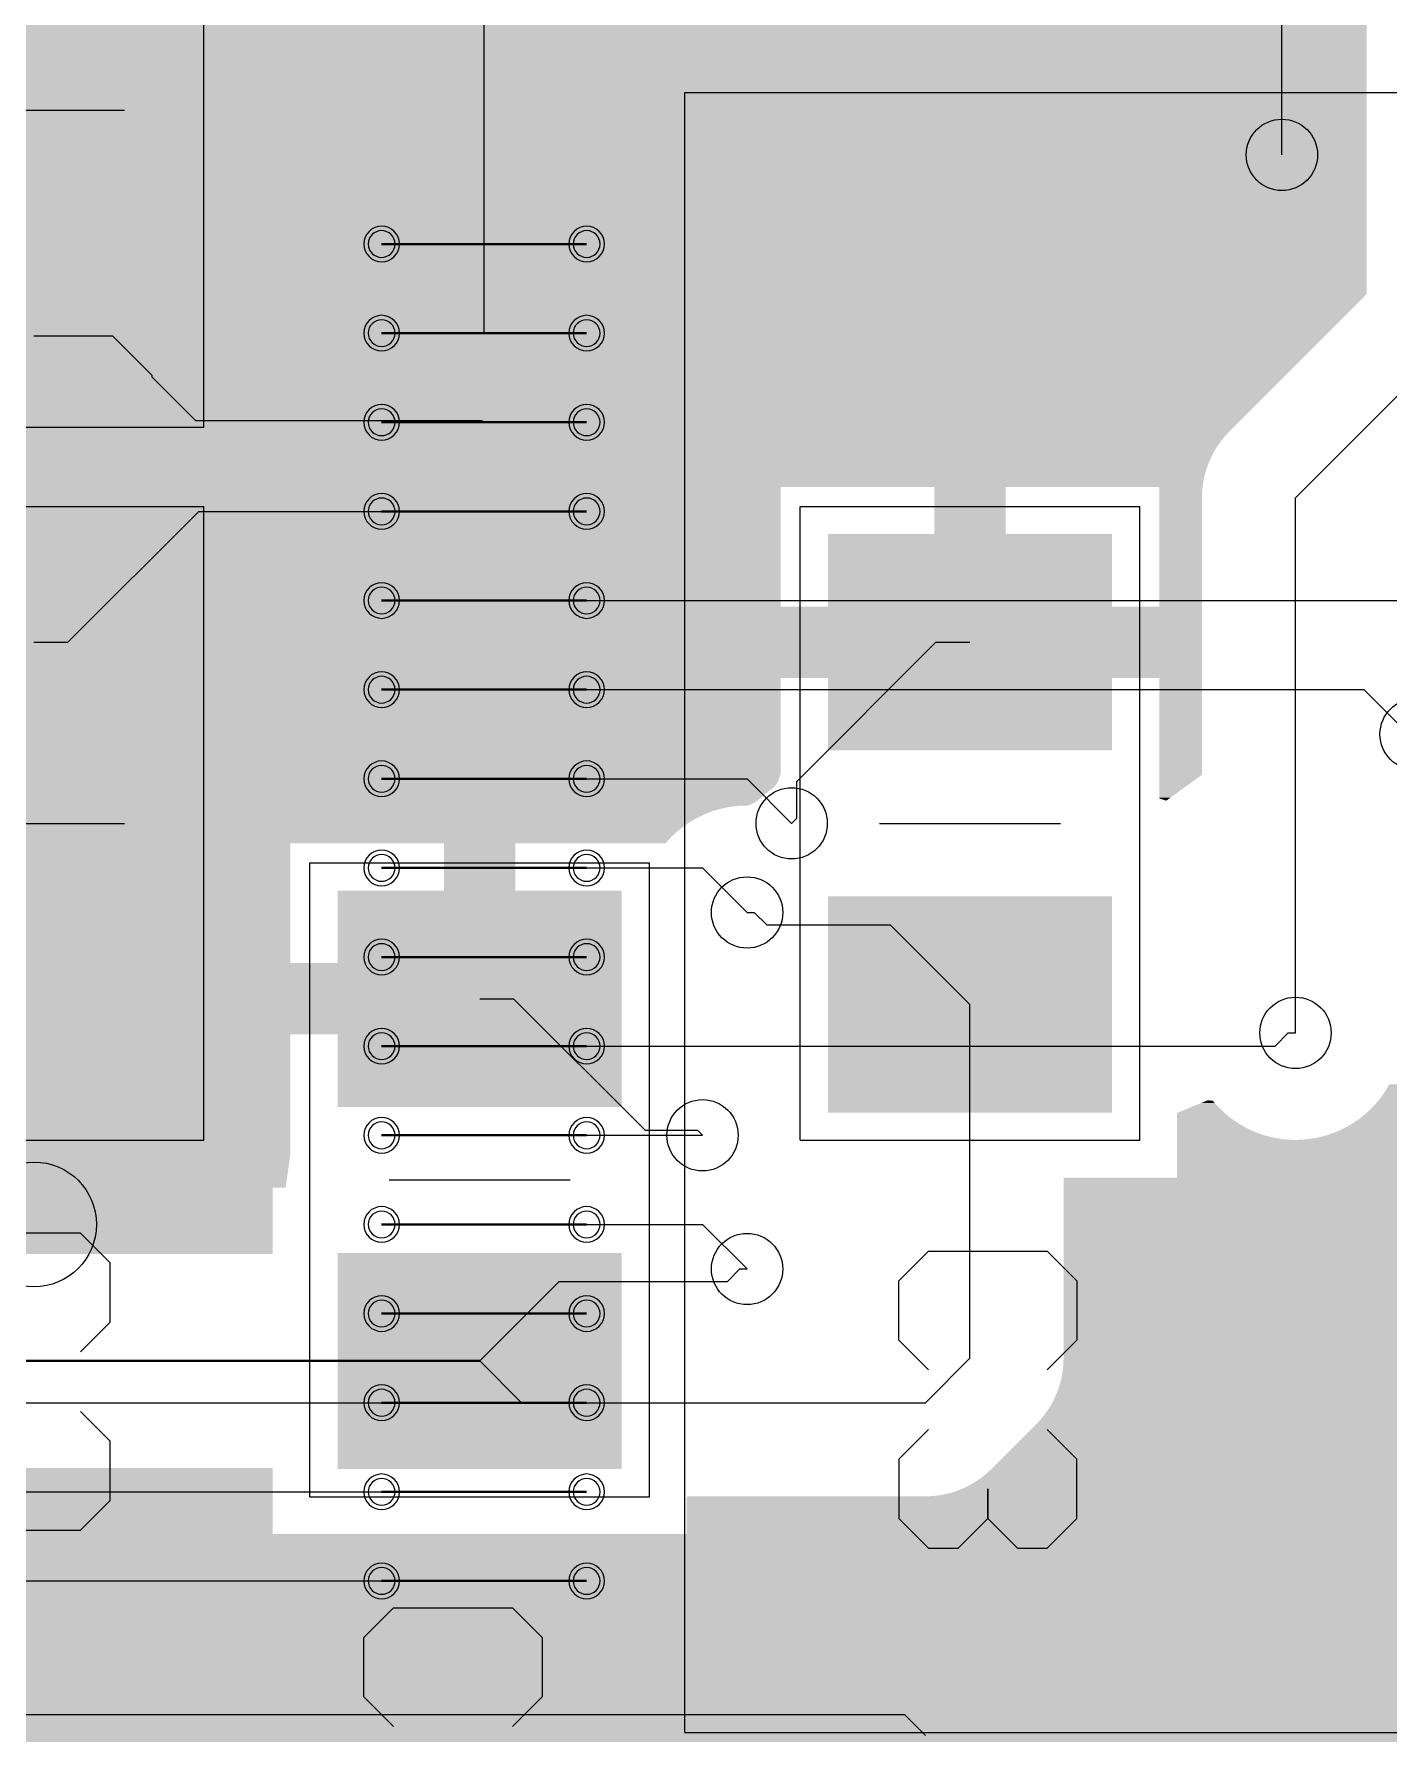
# Model space of a CAD drawing. Header units: millimetres. Extents: x 0 to 594, y 0 to 420.
# Drawn here: x 125.36 to 132.96, y 255.66 to 265.19 of the extents above; entities that cross this region are included whole.
import ezdxf

# ---------------------------------------------------------------- set-up
doc = ezdxf.new("R2010")
doc.units = ezdxf.units.MM
for name, pattern in [('K5LT32768', [0]), ('K5LT32770', [0]), ('K5LT32773', [0]), ('K5LT32774', [0]), ('K5LT32775', [0]), ('K5LT32776', [0]), ('K5LT32777', [0]), ('K5LT32783', [0]), ('K5LT32784', [0]), ('K5LT32785', [0]), ('K5LT32797', [0]), ('K5LT32799', [0]), ('K5LT32800', [0])]:
    doc.linetypes.add(name, pattern=pattern)

# ---------------------------------------------------------------- blocks, each defined once
blk = doc.blocks.new('U27')
at = {"color": 7, "linetype": 'K5LT32768', "lineweight": 18}
blk.add_circle((132.4379, 259.5893), 0.2, dxfattribs=at)
blk = doc.blocks.new('U50')
at = {"color": 7, "linetype": 'K5LT32768', "lineweight": 18}
blk.add_circle((132.3616, 264.5149), 0.2, dxfattribs=at)
blk = doc.blocks.new('U51')
at = {"color": 7, "linetype": 'K5LT32768', "lineweight": 18}
blk.add_circle((129.1116, 259.0149), 0.2, dxfattribs=at)
blk = doc.blocks.new('U52')
at = {"color": 7, "linetype": 'K5LT32768', "lineweight": 18}
blk.add_circle((129.3616, 258.2649), 0.2, dxfattribs=at)
blk = doc.blocks.new('U53')
at = {"color": 7, "linetype": 'K5LT32768', "lineweight": 18}
blk.add_circle((129.6116, 260.7649), 0.2, dxfattribs=at)
blk = doc.blocks.new('U54')
at = {"color": 7, "linetype": 'K5LT32768', "lineweight": 18}
blk.add_circle((129.3616, 260.2649), 0.2, dxfattribs=at)
blk = doc.blocks.new('U56')
at = {"color": 7, "linetype": 'K5LT32768', "lineweight": 18}
blk.add_circle((133.1116, 261.2649), 0.2, dxfattribs=at)
blk = doc.blocks.new('U65')
blk.add_hatch(color=7).paths.add_polyline_path([(128.6236, 260.3524), (128.6236, 259.2094), (127.0996, 259.2094), (127.0996, 260.3524)])
blk = doc.blocks.new('U66')
blk.add_hatch(color=7).paths.add_polyline_path([(128.6236, 258.3204), (128.6236, 257.1774), (127.0996, 257.1774), (127.0996, 258.3204)])
blk = doc.blocks.new('U67')
blk.add_hatch(color=7).paths.add_polyline_path([(131.3736, 262.3524), (131.3736, 261.2094), (129.8496, 261.2094), (129.8496, 262.3524)])
blk = doc.blocks.new('U68')
blk.add_hatch(color=7).paths.add_polyline_path([(131.3736, 260.3204), (131.3736, 259.1774), (129.8496, 259.1774), (129.8496, 260.3204)])
blk = doc.blocks.new('U177')
at = {"color": 7, "linetype": 'K5LT32768', "lineweight": 18}
blk.add_circle((125.3616, 258.5149), 0.35, dxfattribs=at)
blk = doc.blocks.new('U317')
at = {"true_color": 0xff0000}
blk.add_hatch(color=1, dxfattribs=at).paths.add_polyline_path([(128.6586, 260.3874), (128.6586, 259.1744), (127.0646, 259.1744), (127.0646, 260.3874)])
blk = doc.blocks.new('U318')
at = {"true_color": 0xff0000}
blk.add_hatch(color=1, dxfattribs=at).paths.add_polyline_path([(128.6586, 258.3554), (128.6586, 257.1424), (127.0646, 257.1424), (127.0646, 258.3554)])
blk = doc.blocks.new('U319')
at = {"true_color": 0xff0000}
blk.add_hatch(color=1, dxfattribs=at).paths.add_polyline_path([(131.4086, 262.3874), (131.4086, 261.1744), (129.8146, 261.1744), (129.8146, 262.3874)])
blk = doc.blocks.new('U320')
at = {"true_color": 0xff0000}
blk.add_hatch(color=1, dxfattribs=at).paths.add_polyline_path([(131.4086, 260.3554), (131.4086, 259.1424), (129.8146, 259.1424), (129.8146, 260.3554)])
blk = doc.blocks.new('U467')
at = {"color": 3, "linetype": 'K5LT32773', "lineweight": 18, "true_color": 0x00ff00}
blk.add_circle((132.4379, 259.5893), 0.2, dxfattribs=at)
blk = doc.blocks.new('U490')
at = {"color": 3, "linetype": 'K5LT32773', "lineweight": 18, "true_color": 0x00ff00}
blk.add_circle((132.3616, 264.5149), 0.2, dxfattribs=at)
blk = doc.blocks.new('U491')
at = {"color": 3, "linetype": 'K5LT32773', "lineweight": 18, "true_color": 0x00ff00}
blk.add_circle((129.1116, 259.0149), 0.2, dxfattribs=at)
blk = doc.blocks.new('U492')
at = {"color": 3, "linetype": 'K5LT32773', "lineweight": 18, "true_color": 0x00ff00}
blk.add_circle((129.3616, 258.2649), 0.2, dxfattribs=at)
blk = doc.blocks.new('U493')
at = {"color": 3, "linetype": 'K5LT32773', "lineweight": 18, "true_color": 0x00ff00}
blk.add_circle((129.6116, 260.7649), 0.2, dxfattribs=at)
blk = doc.blocks.new('U494')
at = {"color": 3, "linetype": 'K5LT32773', "lineweight": 18, "true_color": 0x00ff00}
blk.add_circle((129.3616, 260.2649), 0.2, dxfattribs=at)
blk = doc.blocks.new('U496')
at = {"color": 3, "linetype": 'K5LT32773', "lineweight": 18, "true_color": 0x00ff00}
blk.add_circle((133.1116, 261.2649), 0.2, dxfattribs=at)
blk = doc.blocks.new('U593')
at = {"true_color": 0x00ff00}
blk.add_hatch(color=3, dxfattribs=at).paths.add_polyline_path([(126.1236, 262.3524), (126.1236, 261.2094), (124.5996, 261.2094), (124.5996, 262.3524)])
blk = doc.blocks.new('U594')
at = {"true_color": 0x00ff00}
blk.add_hatch(color=3, dxfattribs=at).paths.add_polyline_path([(126.1236, 260.3204), (126.1236, 259.1774), (124.5996, 259.1774), (124.5996, 260.3204)])
blk = doc.blocks.new('U595')
at = {"true_color": 0x00ff00}
blk.add_hatch(color=3, dxfattribs=at).paths.add_polyline_path([(126.1236, 264.3204), (126.1236, 263.1774), (124.5996, 263.1774), (124.5996, 264.3204)])
blk = doc.blocks.new('U656')
at = {"color": 3, "linetype": 'K5LT32774', "lineweight": 18, "true_color": 0x00ff00}
for points in [[(127.2366, 264.0149, 1), (127.3866, 264.0149, 1)], [(128.3866, 264.0149, 1), (128.5366, 264.0149, 1)]]:
    blk.add_lwpolyline(points, format="xyb", close=True, dxfattribs=at)
at = {"color": 3, "linetype": 'K5LT32783', "lineweight": 30, "true_color": 0x00ff00}
blk.add_lwpolyline([(128.4616, 264.0149), (127.3116, 264.0149)], dxfattribs=at)
blk = doc.blocks.new('U657')
at = {"color": 3, "linetype": 'K5LT32774', "lineweight": 18, "true_color": 0x00ff00}
for points in [[(127.2366, 263.5149, 1), (127.3866, 263.5149, 1)], [(128.3866, 263.5149, 1), (128.5366, 263.5149, 1)]]:
    blk.add_lwpolyline(points, format="xyb", close=True, dxfattribs=at)
at = {"color": 3, "linetype": 'K5LT32783', "lineweight": 30, "true_color": 0x00ff00}
blk.add_lwpolyline([(128.4616, 263.5149), (127.3116, 263.5149)], dxfattribs=at)
blk = doc.blocks.new('U658')
at = {"color": 3, "linetype": 'K5LT32774', "lineweight": 18, "true_color": 0x00ff00}
for points in [[(127.2366, 263.0149, 1), (127.3866, 263.0149, 1)], [(128.3866, 263.0149, 1), (128.5366, 263.0149, 1)]]:
    blk.add_lwpolyline(points, format="xyb", close=True, dxfattribs=at)
at = {"color": 3, "linetype": 'K5LT32783', "lineweight": 30, "true_color": 0x00ff00}
blk.add_lwpolyline([(128.4616, 263.0149), (127.3116, 263.0149)], dxfattribs=at)
blk = doc.blocks.new('U659')
at = {"color": 3, "linetype": 'K5LT32774', "lineweight": 18, "true_color": 0x00ff00}
for points in [[(127.2366, 262.5149, 1), (127.3866, 262.5149, 1)], [(128.3866, 262.5149, 1), (128.5366, 262.5149, 1)]]:
    blk.add_lwpolyline(points, format="xyb", close=True, dxfattribs=at)
at = {"color": 3, "linetype": 'K5LT32783', "lineweight": 30, "true_color": 0x00ff00}
blk.add_lwpolyline([(128.4616, 262.5149), (127.3116, 262.5149)], dxfattribs=at)
blk = doc.blocks.new('U660')
at = {"color": 3, "linetype": 'K5LT32774', "lineweight": 18, "true_color": 0x00ff00}
for points in [[(127.2366, 262.0149, 1), (127.3866, 262.0149, 1)], [(128.3866, 262.0149, 1), (128.5366, 262.0149, 1)]]:
    blk.add_lwpolyline(points, format="xyb", close=True, dxfattribs=at)
at = {"color": 3, "linetype": 'K5LT32783', "lineweight": 30, "true_color": 0x00ff00}
blk.add_lwpolyline([(128.4616, 262.0149), (127.3116, 262.0149)], dxfattribs=at)
blk = doc.blocks.new('U661')
at = {"color": 3, "linetype": 'K5LT32774', "lineweight": 18, "true_color": 0x00ff00}
for points in [[(127.2366, 261.5149, 1), (127.3866, 261.5149, 1)], [(128.3866, 261.5149, 1), (128.5366, 261.5149, 1)]]:
    blk.add_lwpolyline(points, format="xyb", close=True, dxfattribs=at)
at = {"color": 3, "linetype": 'K5LT32783', "lineweight": 30, "true_color": 0x00ff00}
blk.add_lwpolyline([(128.4616, 261.5149), (127.3116, 261.5149)], dxfattribs=at)
blk = doc.blocks.new('U662')
at = {"color": 3, "linetype": 'K5LT32774', "lineweight": 18, "true_color": 0x00ff00}
for points in [[(127.2366, 261.0149, 1), (127.3866, 261.0149, 1)], [(128.3866, 261.0149, 1), (128.5366, 261.0149, 1)]]:
    blk.add_lwpolyline(points, format="xyb", close=True, dxfattribs=at)
at = {"color": 3, "linetype": 'K5LT32783', "lineweight": 30, "true_color": 0x00ff00}
blk.add_lwpolyline([(128.4616, 261.0149), (127.3116, 261.0149)], dxfattribs=at)
blk = doc.blocks.new('U663')
at = {"color": 3, "linetype": 'K5LT32774', "lineweight": 18, "true_color": 0x00ff00}
for points in [[(127.2366, 260.5149, 1), (127.3866, 260.5149, 1)], [(128.3866, 260.5149, 1), (128.5366, 260.5149, 1)]]:
    blk.add_lwpolyline(points, format="xyb", close=True, dxfattribs=at)
at = {"color": 3, "linetype": 'K5LT32783', "lineweight": 30, "true_color": 0x00ff00}
blk.add_lwpolyline([(128.4616, 260.5149), (127.3116, 260.5149)], dxfattribs=at)
blk = doc.blocks.new('U664')
at = {"color": 3, "linetype": 'K5LT32774', "lineweight": 18, "true_color": 0x00ff00}
for points in [[(127.2366, 260.0149, 1), (127.3866, 260.0149, 1)], [(128.3866, 260.0149, 1), (128.5366, 260.0149, 1)]]:
    blk.add_lwpolyline(points, format="xyb", close=True, dxfattribs=at)
at = {"color": 3, "linetype": 'K5LT32783', "lineweight": 30, "true_color": 0x00ff00}
blk.add_lwpolyline([(128.4616, 260.0149), (127.3116, 260.0149)], dxfattribs=at)
blk = doc.blocks.new('U665')
at = {"color": 3, "linetype": 'K5LT32774', "lineweight": 18, "true_color": 0x00ff00}
for points in [[(127.2366, 259.5149, 1), (127.3866, 259.5149, 1)], [(128.3866, 259.5149, 1), (128.5366, 259.5149, 1)]]:
    blk.add_lwpolyline(points, format="xyb", close=True, dxfattribs=at)
at = {"color": 3, "linetype": 'K5LT32783', "lineweight": 30, "true_color": 0x00ff00}
blk.add_lwpolyline([(128.4616, 259.5149), (127.3116, 259.5149)], dxfattribs=at)
blk = doc.blocks.new('U666')
at = {"color": 3, "linetype": 'K5LT32774', "lineweight": 18, "true_color": 0x00ff00}
for points in [[(127.2366, 259.0149, 1), (127.3866, 259.0149, 1)], [(128.3866, 259.0149, 1), (128.5366, 259.0149, 1)]]:
    blk.add_lwpolyline(points, format="xyb", close=True, dxfattribs=at)
at = {"color": 3, "linetype": 'K5LT32783', "lineweight": 30, "true_color": 0x00ff00}
blk.add_lwpolyline([(128.4616, 259.0149), (127.3116, 259.0149)], dxfattribs=at)
blk = doc.blocks.new('U667')
at = {"color": 3, "linetype": 'K5LT32774', "lineweight": 18, "true_color": 0x00ff00}
for points in [[(127.2366, 258.5149, 1), (127.3866, 258.5149, 1)], [(128.3866, 258.5149, 1), (128.5366, 258.5149, 1)]]:
    blk.add_lwpolyline(points, format="xyb", close=True, dxfattribs=at)
at = {"color": 3, "linetype": 'K5LT32783', "lineweight": 30, "true_color": 0x00ff00}
blk.add_lwpolyline([(128.4616, 258.5149), (127.3116, 258.5149)], dxfattribs=at)
blk = doc.blocks.new('U668')
at = {"color": 3, "linetype": 'K5LT32774', "lineweight": 18, "true_color": 0x00ff00}
for points in [[(127.2366, 258.0149, 1), (127.3866, 258.0149, 1)], [(128.3866, 258.0149, 1), (128.5366, 258.0149, 1)]]:
    blk.add_lwpolyline(points, format="xyb", close=True, dxfattribs=at)
at = {"color": 3, "linetype": 'K5LT32783', "lineweight": 30, "true_color": 0x00ff00}
blk.add_lwpolyline([(128.4616, 258.0149), (127.3116, 258.0149)], dxfattribs=at)
blk = doc.blocks.new('U669')
at = {"color": 3, "linetype": 'K5LT32774', "lineweight": 18, "true_color": 0x00ff00}
for points in [[(127.2366, 257.5149, 1), (127.3866, 257.5149, 1)], [(128.3866, 257.5149, 1), (128.5366, 257.5149, 1)]]:
    blk.add_lwpolyline(points, format="xyb", close=True, dxfattribs=at)
at = {"color": 3, "linetype": 'K5LT32783', "lineweight": 30, "true_color": 0x00ff00}
blk.add_lwpolyline([(128.4616, 257.5149), (127.3116, 257.5149)], dxfattribs=at)
blk = doc.blocks.new('U670')
at = {"color": 3, "linetype": 'K5LT32774', "lineweight": 18, "true_color": 0x00ff00}
for points in [[(127.2366, 257.0149, 1), (127.3866, 257.0149, 1)], [(128.3866, 257.0149, 1), (128.5366, 257.0149, 1)]]:
    blk.add_lwpolyline(points, format="xyb", close=True, dxfattribs=at)
at = {"color": 3, "linetype": 'K5LT32783', "lineweight": 30, "true_color": 0x00ff00}
blk.add_lwpolyline([(128.4616, 257.0149), (127.3116, 257.0149)], dxfattribs=at)
blk = doc.blocks.new('U671')
at = {"color": 3, "linetype": 'K5LT32774', "lineweight": 18, "true_color": 0x00ff00}
for points in [[(127.2366, 256.5149, 1), (127.3866, 256.5149, 1)], [(128.3866, 256.5149, 1), (128.5366, 256.5149, 1)]]:
    blk.add_lwpolyline(points, format="xyb", close=True, dxfattribs=at)
at = {"color": 3, "linetype": 'K5LT32783', "lineweight": 30, "true_color": 0x00ff00}
blk.add_lwpolyline([(128.4616, 256.5149), (127.3116, 256.5149)], dxfattribs=at)
blk = doc.blocks.new('U816')
at = {"color": 3, "linetype": 'K5LT32773', "lineweight": 18, "true_color": 0x00ff00}
blk.add_circle((125.3616, 258.5149), 0.35, dxfattribs=at)
blk = doc.blocks.new('U1117')
at = {"true_color": 0xff0000}
blk.add_hatch(color=1, dxfattribs=at).paths.add_polyline_path([(126.1586, 262.3874), (126.1586, 261.1744), (124.5646, 261.1744), (124.5646, 262.3874)])
blk = doc.blocks.new('U1118')
at = {"true_color": 0xff0000}
blk.add_hatch(color=1, dxfattribs=at).paths.add_polyline_path([(126.1586, 260.3554), (126.1586, 259.1424), (124.5646, 259.1424), (124.5646, 260.3554)])
blk = doc.blocks.new('U1119')
at = {"true_color": 0xff0000}
blk.add_hatch(color=1, dxfattribs=at).paths.add_polyline_path([(126.1586, 264.3554), (126.1586, 263.1424), (124.5646, 263.1424), (124.5646, 264.3554)])
blk = doc.blocks.new('U1120')
at = {"true_color": 0xff0000}
blk.add_hatch(color=1, dxfattribs=at).paths.add_polyline_path([(126.1586, 266.3874), (126.1586, 265.1744), (124.5646, 265.1744), (124.5646, 266.3874)])
blk = doc.blocks.new('U1180')
at = {"color": 1, "linetype": 'K5LT32800', "lineweight": 20, "true_color": 0xff0000}
for points in [[(127.2116, 264.0149, 1), (127.4116, 264.0149, 1)], [(128.3616, 264.0149, 1), (128.5616, 264.0149, 1)]]:
    blk.add_lwpolyline(points, format="xyb", close=True, dxfattribs=at)
at = {"color": 1, "linetype": 'K5LT32799', "lineweight": 40, "true_color": 0xff0000}
blk.add_lwpolyline([(128.4616, 264.0149), (127.3116, 264.0149)], dxfattribs=at)
blk = doc.blocks.new('U1181')
at = {"color": 1, "linetype": 'K5LT32800', "lineweight": 20, "true_color": 0xff0000}
for points in [[(127.2116, 263.5149, 1), (127.4116, 263.5149, 1)], [(128.3616, 263.5149, 1), (128.5616, 263.5149, 1)]]:
    blk.add_lwpolyline(points, format="xyb", close=True, dxfattribs=at)
at = {"color": 1, "linetype": 'K5LT32799', "lineweight": 40, "true_color": 0xff0000}
blk.add_lwpolyline([(128.4616, 263.5149), (127.3116, 263.5149)], dxfattribs=at)
blk = doc.blocks.new('U1182')
at = {"color": 1, "linetype": 'K5LT32800', "lineweight": 20, "true_color": 0xff0000}
for points in [[(127.2116, 263.0149, 1), (127.4116, 263.0149, 1)], [(128.3616, 263.0149, 1), (128.5616, 263.0149, 1)]]:
    blk.add_lwpolyline(points, format="xyb", close=True, dxfattribs=at)
at = {"color": 1, "linetype": 'K5LT32799', "lineweight": 40, "true_color": 0xff0000}
blk.add_lwpolyline([(128.4616, 263.0149), (127.3116, 263.0149)], dxfattribs=at)
blk = doc.blocks.new('U1183')
at = {"color": 1, "linetype": 'K5LT32800', "lineweight": 20, "true_color": 0xff0000}
for points in [[(127.2116, 262.5149, 1), (127.4116, 262.5149, 1)], [(128.3616, 262.5149, 1), (128.5616, 262.5149, 1)]]:
    blk.add_lwpolyline(points, format="xyb", close=True, dxfattribs=at)
at = {"color": 1, "linetype": 'K5LT32799', "lineweight": 40, "true_color": 0xff0000}
blk.add_lwpolyline([(128.4616, 262.5149), (127.3116, 262.5149)], dxfattribs=at)
blk = doc.blocks.new('U1184')
at = {"color": 1, "linetype": 'K5LT32800', "lineweight": 20, "true_color": 0xff0000}
for points in [[(127.2116, 262.0149, 1), (127.4116, 262.0149, 1)], [(128.3616, 262.0149, 1), (128.5616, 262.0149, 1)]]:
    blk.add_lwpolyline(points, format="xyb", close=True, dxfattribs=at)
at = {"color": 1, "linetype": 'K5LT32799', "lineweight": 40, "true_color": 0xff0000}
blk.add_lwpolyline([(128.4616, 262.0149), (127.3116, 262.0149)], dxfattribs=at)
blk = doc.blocks.new('U1185')
at = {"color": 1, "linetype": 'K5LT32800', "lineweight": 20, "true_color": 0xff0000}
for points in [[(127.2116, 261.5149, 1), (127.4116, 261.5149, 1)], [(128.3616, 261.5149, 1), (128.5616, 261.5149, 1)]]:
    blk.add_lwpolyline(points, format="xyb", close=True, dxfattribs=at)
at = {"color": 1, "linetype": 'K5LT32799', "lineweight": 40, "true_color": 0xff0000}
blk.add_lwpolyline([(128.4616, 261.5149), (127.3116, 261.5149)], dxfattribs=at)
blk = doc.blocks.new('U1186')
at = {"color": 1, "linetype": 'K5LT32800', "lineweight": 20, "true_color": 0xff0000}
for points in [[(127.2116, 261.0149, 1), (127.4116, 261.0149, 1)], [(128.3616, 261.0149, 1), (128.5616, 261.0149, 1)]]:
    blk.add_lwpolyline(points, format="xyb", close=True, dxfattribs=at)
at = {"color": 1, "linetype": 'K5LT32799', "lineweight": 40, "true_color": 0xff0000}
blk.add_lwpolyline([(128.4616, 261.0149), (127.3116, 261.0149)], dxfattribs=at)
blk = doc.blocks.new('U1187')
at = {"color": 1, "linetype": 'K5LT32800', "lineweight": 20, "true_color": 0xff0000}
for points in [[(127.2116, 260.5149, 1), (127.4116, 260.5149, 1)], [(128.3616, 260.5149, 1), (128.5616, 260.5149, 1)]]:
    blk.add_lwpolyline(points, format="xyb", close=True, dxfattribs=at)
at = {"color": 1, "linetype": 'K5LT32799', "lineweight": 40, "true_color": 0xff0000}
blk.add_lwpolyline([(128.4616, 260.5149), (127.3116, 260.5149)], dxfattribs=at)
blk = doc.blocks.new('U1188')
at = {"color": 1, "linetype": 'K5LT32800', "lineweight": 20, "true_color": 0xff0000}
for points in [[(127.2116, 260.0149, 1), (127.4116, 260.0149, 1)], [(128.3616, 260.0149, 1), (128.5616, 260.0149, 1)]]:
    blk.add_lwpolyline(points, format="xyb", close=True, dxfattribs=at)
at = {"color": 1, "linetype": 'K5LT32799', "lineweight": 40, "true_color": 0xff0000}
blk.add_lwpolyline([(128.4616, 260.0149), (127.3116, 260.0149)], dxfattribs=at)
blk = doc.blocks.new('U1189')
at = {"color": 1, "linetype": 'K5LT32800', "lineweight": 20, "true_color": 0xff0000}
for points in [[(127.2116, 259.5149, 1), (127.4116, 259.5149, 1)], [(128.3616, 259.5149, 1), (128.5616, 259.5149, 1)]]:
    blk.add_lwpolyline(points, format="xyb", close=True, dxfattribs=at)
at = {"color": 1, "linetype": 'K5LT32799', "lineweight": 40, "true_color": 0xff0000}
blk.add_lwpolyline([(128.4616, 259.5149), (127.3116, 259.5149)], dxfattribs=at)
blk = doc.blocks.new('U1190')
at = {"color": 1, "linetype": 'K5LT32800', "lineweight": 20, "true_color": 0xff0000}
for points in [[(127.2116, 259.0149, 1), (127.4116, 259.0149, 1)], [(128.3616, 259.0149, 1), (128.5616, 259.0149, 1)]]:
    blk.add_lwpolyline(points, format="xyb", close=True, dxfattribs=at)
at = {"color": 1, "linetype": 'K5LT32799', "lineweight": 40, "true_color": 0xff0000}
blk.add_lwpolyline([(128.4616, 259.0149), (127.3116, 259.0149)], dxfattribs=at)
blk = doc.blocks.new('U1191')
at = {"color": 1, "linetype": 'K5LT32800', "lineweight": 20, "true_color": 0xff0000}
for points in [[(127.2116, 258.5149, 1), (127.4116, 258.5149, 1)], [(128.3616, 258.5149, 1), (128.5616, 258.5149, 1)]]:
    blk.add_lwpolyline(points, format="xyb", close=True, dxfattribs=at)
at = {"color": 1, "linetype": 'K5LT32799', "lineweight": 40, "true_color": 0xff0000}
blk.add_lwpolyline([(128.4616, 258.5149), (127.3116, 258.5149)], dxfattribs=at)
blk = doc.blocks.new('U1192')
at = {"color": 1, "linetype": 'K5LT32800', "lineweight": 20, "true_color": 0xff0000}
for points in [[(127.2116, 258.0149, 1), (127.4116, 258.0149, 1)], [(128.3616, 258.0149, 1), (128.5616, 258.0149, 1)]]:
    blk.add_lwpolyline(points, format="xyb", close=True, dxfattribs=at)
at = {"color": 1, "linetype": 'K5LT32799', "lineweight": 40, "true_color": 0xff0000}
blk.add_lwpolyline([(128.4616, 258.0149), (127.3116, 258.0149)], dxfattribs=at)
blk = doc.blocks.new('U1193')
at = {"color": 1, "linetype": 'K5LT32800', "lineweight": 20, "true_color": 0xff0000}
for points in [[(127.2116, 257.5149, 1), (127.4116, 257.5149, 1)], [(128.3616, 257.5149, 1), (128.5616, 257.5149, 1)]]:
    blk.add_lwpolyline(points, format="xyb", close=True, dxfattribs=at)
at = {"color": 1, "linetype": 'K5LT32799', "lineweight": 40, "true_color": 0xff0000}
blk.add_lwpolyline([(128.4616, 257.5149), (127.3116, 257.5149)], dxfattribs=at)
blk = doc.blocks.new('U1194')
at = {"color": 1, "linetype": 'K5LT32800', "lineweight": 20, "true_color": 0xff0000}
for points in [[(127.2116, 257.0149, 1), (127.4116, 257.0149, 1)], [(128.3616, 257.0149, 1), (128.5616, 257.0149, 1)]]:
    blk.add_lwpolyline(points, format="xyb", close=True, dxfattribs=at)
at = {"color": 1, "linetype": 'K5LT32799', "lineweight": 40, "true_color": 0xff0000}
blk.add_lwpolyline([(128.4616, 257.0149), (127.3116, 257.0149)], dxfattribs=at)
blk = doc.blocks.new('U1195')
at = {"color": 1, "linetype": 'K5LT32800', "lineweight": 20, "true_color": 0xff0000}
for points in [[(127.2116, 256.5149, 1), (127.4116, 256.5149, 1)], [(128.3616, 256.5149, 1), (128.5616, 256.5149, 1)]]:
    blk.add_lwpolyline(points, format="xyb", close=True, dxfattribs=at)
at = {"color": 1, "linetype": 'K5LT32799', "lineweight": 40, "true_color": 0xff0000}
blk.add_lwpolyline([(128.4616, 256.5149), (127.3116, 256.5149)], dxfattribs=at)

msp = doc.modelspace()

# ---------------------------------------------------------------- hatches: boundary and pattern name
for points in [[(122.4617, 263.7324), (122.4617, 266.5149), (132.8365, 266.5149), (132.8365, 263.7324)], [(122.4617, 262.9625), (122.4617, 263.7324), (132.8365, 263.7324), (132.0666, 262.9625)], [(122.4617, 262.9483), (122.4617, 262.9625), (132.0666, 262.9625), (132.053, 262.9483)], [(122.4617, 262.9337), (122.4617, 262.9483), (132.053, 262.9483), (132.0399, 262.9337)], [(122.4617, 262.9186), (122.4617, 262.9337), (132.0399, 262.9337), (132.0274, 262.9186)], [(122.4617, 262.903), (122.4617, 262.9186), (132.0274, 262.9186), (132.0154, 262.903)], [(122.4617, 262.887), (122.4617, 262.903), (132.0154, 262.903), (132.004, 262.887)], [(122.4617, 262.8705), (122.4617, 262.887), (132.004, 262.887), (131.9933, 262.8705)], [(122.4617, 262.8537), (122.4617, 262.8705), (131.9933, 262.8705), (131.9832, 262.8537)], [(122.4617, 262.8366), (122.4617, 262.8537), (131.9832, 262.8537), (131.9737, 262.8366)], [(122.4617, 262.819), (122.4617, 262.8366), (131.9737, 262.8366), (131.9648, 262.819)], [(122.4617, 262.8012), (122.4617, 262.819), (131.9648, 262.819), (131.9566, 262.8012)], [(122.4617, 262.783), (122.4617, 262.8012), (131.9566, 262.8012), (131.9491, 262.783)], [(122.4617, 262.7646), (122.4617, 262.783), (131.9491, 262.783), (131.9423, 262.7646)], [(122.4617, 262.746), (122.4617, 262.7646), (131.9423, 262.7646), (131.9361, 262.746)], [(122.4617, 262.7271), (122.4617, 262.746), (131.9361, 262.746), (131.9307, 262.7271)], [(122.4617, 262.708), (122.4617, 262.7271), (131.9307, 262.7271), (131.926, 262.708)], [(122.4617, 262.6888), (122.4617, 262.708), (131.926, 262.708), (131.9219, 262.6888)], [(122.4617, 262.6695), (122.4617, 262.6888), (131.9219, 262.6888), (131.9187, 262.6695)], [(122.4617, 262.6524), (122.4617, 262.6695), (131.9187, 262.6695), (131.9164, 262.6524)], [(122.4617, 261.981), (122.4617, 262.6524), (129.5496, 262.6524), (129.5496, 261.981)], [(130.4116, 261.981), (130.4116, 262.6524), (130.8116, 262.6524), (130.8116, 261.981)], [(131.6736, 262.65), (131.6736, 262.6524), (131.9164, 262.6524), (131.9161, 262.65)], [(131.6736, 262.6304), (131.6736, 262.65), (131.9161, 262.65), (131.9143, 262.6304)], [(131.6736, 262.6108), (131.6736, 262.6304), (131.9143, 262.6304), (131.9132, 262.6108)], [(131.6736, 262.5912), (131.6736, 262.6108), (131.9132, 262.6108), (131.9128, 262.5912)], [(131.6736, 261.9809), (131.6736, 262.5912), (131.9128, 262.5912), (131.9128, 261.9809)], [(122.4617, 261.9809), (122.4617, 261.981), (129.5496, 261.981), (130.4116, 261.9809)], [(122.4617, 261.5809), (122.4617, 261.9809), (131.9128, 261.9809), (131.9128, 261.5809)], [(130.4116, 261.9809), (130.4116, 261.981), (130.8116, 261.981), (131.6736, 261.9809)], [(122.4617, 261.0425), (122.4617, 261.5809), (129.5496, 261.5809), (129.5496, 261.0425)], [(122.4617, 261.5809), (122.4617, 261.5809), (131.6736, 261.5809), (129.5496, 261.5809)], [(131.6736, 261.037), (131.6736, 261.5809), (131.9128, 261.5809), (131.9128, 261.037)], [(122.4617, 261.0123), (122.4617, 261.0425), (129.5496, 261.0425), (129.5401, 261.0123)], [(131.6736, 260.9094), (131.6736, 261.037), (131.9128, 261.037), (131.7366, 260.9094)], [(122.4617, 260.9931), (122.4617, 261.0123), (129.5401, 261.0123), (129.5313, 260.9931)], [(122.4617, 260.9825), (122.4617, 260.9931), (129.5313, 260.9931), (129.5246, 260.9825)], [(122.4617, 260.9744), (122.4617, 260.9825), (129.5246, 260.9825), (129.518, 260.9744)], [(122.4617, 260.9684), (122.4617, 260.9744), (129.518, 260.9744), (129.5119, 260.9684)], [(122.4617, 260.8802), (122.4617, 260.9684), (129.5119, 260.9684), (129.4024, 260.8802)], [(122.4617, 260.865), (122.4617, 260.8802), (129.4024, 260.8802), (129.3682, 260.865)], [(122.4617, 260.8646), (122.4617, 260.865), (129.3616, 260.865), (129.3402, 260.8646)], [(122.4617, 260.8635), (122.4617, 260.8646), (129.3402, 260.8646), (129.3188, 260.8635)], [(122.4617, 260.8616), (122.4617, 260.8635), (129.3188, 260.8635), (129.2975, 260.8616)], [(122.4617, 260.8589), (122.4617, 260.8616), (129.2975, 260.8616), (129.2762, 260.8589)], [(122.4617, 260.8555), (122.4617, 260.8589), (129.2762, 260.8589), (129.255, 260.8555)], [(122.4617, 260.8513), (122.4617, 260.8555), (129.255, 260.8555), (129.234, 260.8513)], [(122.4617, 260.8463), (122.4617, 260.8513), (129.234, 260.8513), (129.2132, 260.8463)], [(122.4617, 260.8407), (122.4617, 260.8463), (129.2132, 260.8463), (129.1925, 260.8407)], [(122.4617, 260.8343), (122.4617, 260.8407), (129.1925, 260.8407), (129.1721, 260.8343)], [(122.4617, 260.8272), (122.4617, 260.8343), (129.1721, 260.8343), (129.1519, 260.8272)], [(129.368, 260.8649), (129.3616, 260.865), (129.3682, 260.865)], [(131.6742, 260.9049), (131.6736, 260.9094), (131.7366, 260.9094), (131.7304, 260.9049)], [(131.7128, 260.8922), (131.6742, 260.9049), (131.7304, 260.9049)], [(122.4617, 260.8193), (122.4617, 260.8272), (129.1519, 260.8272), (129.1319, 260.8193)], [(122.4617, 260.8108), (122.4617, 260.8193), (129.1319, 260.8193), (129.1123, 260.8108)], [(122.4617, 260.8015), (122.4617, 260.8108), (129.1123, 260.8108), (129.093, 260.8015)], [(122.4617, 260.7916), (122.4617, 260.8015), (129.093, 260.8015), (129.074, 260.7916)], [(122.4617, 260.781), (122.4617, 260.7916), (129.074, 260.7916), (129.0554, 260.781)], [(122.4617, 260.7697), (122.4617, 260.781), (129.0554, 260.781), (129.0372, 260.7697)], [(122.4617, 260.7578), (122.4617, 260.7697), (129.0372, 260.7697), (129.0194, 260.7578)], [(122.4617, 260.7453), (122.4617, 260.7578), (129.0194, 260.7578), (129.002, 260.7453)], [(122.4617, 260.7322), (122.4617, 260.7453), (129.002, 260.7453), (128.9851, 260.7322)], [(122.4617, 260.7184), (122.4617, 260.7322), (128.9851, 260.7322), (128.9686, 260.7184)], [(122.4617, 260.7041), (122.4617, 260.7184), (128.9686, 260.7184), (128.9527, 260.7041)], [(122.4617, 260.6892), (122.4617, 260.7041), (128.9527, 260.7041), (128.9373, 260.6892)], [(122.4617, 260.6738), (122.4617, 260.6892), (128.9373, 260.6892), (128.9224, 260.6738)], [(122.4617, 260.6579), (122.4617, 260.6738), (128.9224, 260.6738), (128.9081, 260.6579)], [(122.4617, 260.6524), (122.4617, 260.6579), (128.9081, 260.6579), (128.9035, 260.6524)], [(122.4617, 259.981), (122.4617, 260.6524), (126.7996, 260.6524), (126.7996, 259.981)], [(127.6616, 259.9809), (127.6616, 260.6524), (128.0616, 260.6524), (128.0616, 259.9809)], [(122.4617, 259.9809), (122.4617, 259.981), (126.7996, 259.981), (127.6616, 259.9809)], [(122.4617, 259.7809), (122.4617, 259.9809), (128.0616, 259.9809), (128.0616, 259.7809)], [(122.4617, 259.7635), (122.4617, 259.7809), (127.8616, 259.7809), (127.8616, 259.7635)], [(122.4617, 259.7809), (122.4617, 259.7809), (128.0616, 259.7809), (127.8616, 259.7809)], [(122.6443, 259.5809), (122.4617, 259.7635), (127.8616, 259.7635), (127.8616, 259.5809)], [(123.3158, 258.9094), (122.6443, 259.5809), (126.7996, 259.5809), (126.7996, 258.9094)], [(122.6443, 259.5809), (122.6443, 259.5809), (127.8616, 259.5809), (126.7996, 259.5809)], [(132.954, 259.2831), (132.9646, 259.3017), (138.9058, 259.3017), (138.8872, 259.2831)], [(131.9093, 259.1963), (131.9407, 259.2092), (131.9736, 259.2092), (131.9844, 259.1963)], [(131.9407, 259.2092), (131.9455, 259.2112), (131.9736, 259.2092)], [(132.8914, 259.1963), (132.9051, 259.2128), (138.8169, 259.2128), (138.8004, 259.1963)], [(132.9051, 259.2128), (132.9183, 259.2297), (138.8338, 259.2297), (138.8169, 259.2128)], [(132.9183, 259.2297), (132.9308, 259.247), (138.8511, 259.247), (138.8338, 259.2297)], [(132.9308, 259.247), (132.9427, 259.2649), (138.869, 259.2649), (138.8511, 259.247)], [(132.9427, 259.2649), (132.954, 259.2831), (138.8872, 259.2831), (138.869, 259.2649)], [(131.7736, 259.1404), (131.7972, 259.1501), (132.029, 259.1501), (132.0398, 259.1404)], [(131.7736, 259.1358), (131.7736, 259.1404), (132.0398, 259.1404), (132.0449, 259.1358)], [(131.7736, 259.122), (131.7736, 259.1358), (132.0449, 259.1358), (132.0614, 259.122)], [(131.7736, 259.1089), (131.7736, 259.122), (132.0614, 259.122), (132.0783, 259.1089)], [(131.7972, 259.1501), (131.8334, 259.165), (132.0136, 259.165), (132.029, 259.1501)], [(131.8334, 259.165), (131.8707, 259.1804), (131.9987, 259.1804), (132.0136, 259.165)], [(131.8707, 259.1804), (131.9093, 259.1963), (131.9844, 259.1963), (131.9987, 259.1804)], [(132.7975, 259.1089), (132.8144, 259.122), (138.7261, 259.122), (138.713, 259.1089)], [(132.8144, 259.122), (132.8309, 259.1358), (138.7399, 259.1358), (138.7261, 259.122)], [(132.8309, 259.1358), (132.8468, 259.1501), (138.7542, 259.1501), (138.7399, 259.1358)], [(132.8468, 259.1501), (132.8622, 259.165), (138.7691, 259.165), (138.7542, 259.1501)], [(132.8622, 259.165), (132.8771, 259.1804), (138.7845, 259.1804), (138.7691, 259.165)], [(132.8771, 259.1804), (132.8914, 259.1963), (138.8004, 259.1963), (138.7845, 259.1804)], [(131.7736, 259.0964), (131.7736, 259.1089), (132.0783, 259.1089), (132.0956, 259.0964)], [(131.7736, 259.0845), (131.7736, 259.0964), (132.0956, 259.0964), (132.1134, 259.0845)], [(131.7736, 259.0732), (131.7736, 259.0845), (132.1134, 259.0845), (132.1317, 259.0732)], [(131.7736, 259.0626), (131.7736, 259.0732), (132.1317, 259.0732), (132.1503, 259.0626)], [(131.7736, 259.0527), (131.7736, 259.0626), (132.1503, 259.0626), (132.1693, 259.0527)], [(131.7736, 259.0434), (131.7736, 259.0527), (132.1693, 259.0527), (132.1886, 259.0434)], [(131.7736, 259.0349), (131.7736, 259.0434), (132.1886, 259.0434), (132.2082, 259.0349)], [(131.7736, 259.027), (131.7736, 259.0349), (132.2082, 259.0349), (132.2282, 259.027)], [(131.7736, 259.0199), (131.7736, 259.027), (132.2282, 259.027), (132.2484, 259.0199)], [(131.7736, 259.0135), (131.7736, 259.0199), (132.2484, 259.0199), (132.2688, 259.0135)], [(132.607, 259.0135), (132.6274, 259.0199), (138.624, 259.0199), (138.6176, 259.0135)], [(132.6274, 259.0199), (132.6476, 259.027), (138.6311, 259.027), (138.624, 259.0199)], [(132.6476, 259.027), (132.6675, 259.0349), (138.639, 259.0349), (138.6311, 259.027)], [(132.6675, 259.0349), (132.6872, 259.0434), (138.6475, 259.0434), (138.639, 259.0349)], [(132.6872, 259.0434), (132.7065, 259.0527), (138.6568, 259.0527), (138.6475, 259.0434)], [(132.7065, 259.0527), (132.7255, 259.0626), (138.6667, 259.0626), (138.6568, 259.0527)], [(132.7255, 259.0626), (132.7441, 259.0732), (138.6773, 259.0732), (138.6667, 259.0626)], [(132.7441, 259.0732), (132.7623, 259.0845), (138.6886, 259.0845), (138.6773, 259.0732)], [(132.7623, 259.0845), (132.7801, 259.0964), (138.7005, 259.0964), (138.6886, 259.0845)], [(132.7801, 259.0964), (132.7975, 259.1089), (138.713, 259.1089), (138.7005, 259.0964)], [(131.7736, 259.0078), (131.7736, 259.0135), (132.2688, 259.0135), (132.2895, 259.0078)], [(131.7736, 259.0029), (131.7736, 259.0078), (132.2895, 259.0078), (132.3103, 259.0029)], [(131.7736, 258.9987), (131.7736, 259.0029), (132.3103, 259.0029), (132.3313, 258.9987)], [(131.7736, 258.9953), (131.7736, 258.9987), (132.3313, 258.9987), (132.3525, 258.9953)], [(131.7736, 258.9926), (131.7736, 258.9953), (132.3525, 258.9953), (132.3737, 258.9926)], [(131.7736, 258.9907), (131.7736, 258.9926), (132.3737, 258.9926), (132.3951, 258.9907)], [(131.7736, 258.9896), (131.7736, 258.9907), (132.3951, 258.9907), (132.4165, 258.9896)], [(131.7736, 258.9892), (131.7736, 258.9896), (132.4165, 258.9896), (132.4379, 258.9892)], [(131.7736, 258.7775), (131.7736, 258.9892), (138.5933, 258.9892), (138.3815, 258.7775)], [(132.4379, 258.9892), (132.4593, 258.9896), (138.5937, 258.9896), (138.5933, 258.9892)], [(132.4593, 258.9896), (132.4807, 258.9907), (138.5948, 258.9907), (138.5937, 258.9896)], [(132.4807, 258.9907), (132.502, 258.9926), (138.5967, 258.9926), (138.5948, 258.9907)], [(132.502, 258.9926), (132.5233, 258.9953), (138.5994, 258.9953), (138.5967, 258.9926)], [(132.5233, 258.9953), (132.5444, 258.9987), (138.6028, 258.9987), (138.5994, 258.9953)], [(132.5444, 258.9987), (132.5655, 259.0029), (138.607, 259.0029), (138.6028, 258.9987)], [(132.5655, 259.0029), (132.5863, 259.0078), (138.6119, 259.0078), (138.607, 259.0029)], [(132.5863, 259.0078), (132.607, 259.0135), (138.6176, 259.0135), (138.6119, 259.0078)], [(123.5048, 258.7204), (123.3158, 258.9094), (126.7996, 258.9094), (126.7731, 258.7204)], [(131.1367, 258.7774), (131.7736, 258.7775), (138.3815, 258.7775), (138.3815, 258.7774)], [(131.1367, 257.7649), (131.1367, 258.7774), (138.3815, 258.7774), (137.369, 257.7649)], [(123.8762, 258.349), (123.5048, 258.7204), (126.6996, 258.7204), (126.6996, 258.349)], [(123.5048, 258.7204), (123.5048, 258.7204), (126.7731, 258.7204), (126.6996, 258.7204)], [(131.1275, 257.6673), (131.1308, 257.6866), (137.2907, 257.6866), (137.2714, 257.6673)], [(131.1308, 257.6866), (131.1334, 257.7061), (137.3102, 257.7061), (137.2907, 257.6866)], [(131.1334, 257.7061), (131.1352, 257.7257), (137.3298, 257.7257), (137.3102, 257.7061)], [(131.1352, 257.7257), (131.1363, 257.7453), (137.3494, 257.7453), (137.3298, 257.7257)], [(131.1363, 257.7453), (131.1367, 257.7649), (137.369, 257.7649), (137.3494, 257.7453)], [(131.1004, 257.5731), (131.1072, 257.5915), (137.1956, 257.5915), (137.1772, 257.5731)], [(131.1072, 257.5915), (131.1134, 257.6101), (137.2142, 257.6101), (137.1956, 257.5915)], [(131.1134, 257.6101), (131.1188, 257.629), (137.2331, 257.629), (137.2142, 257.6101)], [(131.1188, 257.629), (131.1235, 257.6481), (137.2522, 257.6481), (137.2331, 257.629)], [(131.1235, 257.6481), (131.1275, 257.6673), (137.2714, 257.6673), (137.2522, 257.6481)], [(131.0562, 257.4855), (131.0663, 257.5024), (137.1065, 257.5024), (137.0896, 257.4855)], [(131.0663, 257.5024), (131.0758, 257.5195), (137.1236, 257.5195), (137.1065, 257.5024)], [(131.0758, 257.5195), (131.0847, 257.5371), (137.1412, 257.5371), (137.1236, 257.5195)], [(131.0847, 257.5371), (131.0929, 257.5549), (137.159, 257.5549), (137.1412, 257.5371)], [(131.0929, 257.5549), (131.1004, 257.5731), (137.1772, 257.5731), (137.159, 257.5549)], [(130.9829, 257.3936), (130.9965, 257.4078), (137.0119, 257.4078), (136.9977, 257.3936)], [(130.9965, 257.4078), (131.0096, 257.4224), (137.0265, 257.4224), (137.0119, 257.4078)], [(131.0096, 257.4224), (131.0221, 257.4375), (137.0416, 257.4375), (137.0265, 257.4224)], [(131.0221, 257.4375), (131.0341, 257.4531), (137.0572, 257.4531), (137.0416, 257.4375)], [(131.0341, 257.4531), (131.0455, 257.4691), (137.0732, 257.4691), (137.0572, 257.4531)], [(131.0455, 257.4691), (131.0562, 257.4855), (137.0896, 257.4855), (137.0732, 257.4691)], [(130.7329, 257.1436), (130.9829, 257.3936), (136.9977, 257.3936), (136.7477, 257.1436)], [(115.3605, 256.7774), (115.3604, 257.1488), (126.6996, 257.1488), (126.6996, 256.7774)], [(115.3604, 257.1488), (115.3604, 257.1488), (123.6277, 257.1488), (126.6996, 257.1488)], [(130.689, 257.1044), (130.7041, 257.1169), (136.721, 257.1169), (136.7085, 257.1044)], [(130.7041, 257.1169), (130.7187, 257.13), (136.7341, 257.13), (136.721, 257.1169)], [(130.7187, 257.13), (130.7329, 257.1436), (136.7477, 257.1436), (136.7341, 257.13)], [(130.4975, 257.0077), (130.5164, 257.0131), (136.6172, 257.0131), (136.6118, 257.0077)], [(130.5164, 257.0131), (130.535, 257.0193), (136.6234, 257.0193), (136.6172, 257.0131)], [(130.535, 257.0193), (130.5534, 257.0261), (136.6302, 257.0261), (136.6234, 257.0193)], [(130.5534, 257.0261), (130.5716, 257.0336), (136.6377, 257.0336), (136.6302, 257.0261)], [(130.5716, 257.0336), (130.5894, 257.0418), (136.6459, 257.0418), (136.6377, 257.0336)], [(130.5894, 257.0418), (130.607, 257.0507), (136.6548, 257.0507), (136.6459, 257.0418)], [(130.607, 257.0507), (130.6241, 257.0602), (136.6643, 257.0602), (136.6548, 257.0507)], [(130.6241, 257.0602), (130.641, 257.0703), (136.6744, 257.0703), (136.6643, 257.0602)], [(130.641, 257.0703), (130.6574, 257.0811), (136.6852, 257.0811), (136.6744, 257.0703)], [(130.6574, 257.0811), (130.6734, 257.0924), (136.6965, 257.0924), (136.6852, 257.0811)], [(130.6734, 257.0924), (130.689, 257.1044), (136.7085, 257.1044), (136.6965, 257.0924)], [(129.0236, 256.7775), (129.0236, 256.9898), (136.5939, 256.9898), (136.3815, 256.7775)], [(130.3616, 256.9898), (130.3812, 256.9902), (136.5943, 256.9902), (136.5939, 256.9898)], [(130.3812, 256.9902), (130.4008, 256.9913), (136.5954, 256.9913), (136.5943, 256.9902)], [(130.4008, 256.9913), (130.4204, 256.9931), (136.5972, 256.9931), (136.5954, 256.9913)], [(130.4204, 256.9931), (130.4399, 256.9957), (136.5998, 256.9957), (136.5972, 256.9931)], [(130.4399, 256.9957), (130.4592, 256.999), (136.6031, 256.999), (136.5998, 256.9957)], [(130.4592, 256.999), (130.4784, 257.003), (136.6071, 257.003), (136.6031, 256.999)], [(130.4784, 257.003), (130.4975, 257.0077), (136.6118, 257.0077), (136.6071, 257.003)], [(115.3605, 256.657), (115.3605, 256.7774), (136.3815, 256.7774), (136.2611, 256.657)], [(115.3613, 256.6356), (115.3605, 256.657), (136.2611, 256.657), (136.2397, 256.6356)], [(115.3617, 256.6049), (115.3613, 256.6356), (136.2397, 256.6356), (136.209, 256.6049)], [(115.3605, 256.5534), (115.3613, 256.5742), (136.1783, 256.5742), (136.1575, 256.5534)], [(115.361, 254.1036), (115.3605, 256.5534), (136.1575, 256.5534), (133.7077, 254.1036)], [(115.3613, 256.5742), (115.3617, 256.6049), (136.209, 256.6049), (136.1783, 256.5742)]]:
    msp.add_hatch(color=7).paths.add_polyline_path(points)

# ---------------------------------------------------------------- linework, layer by layer
at = {"color": 3, "linetype": 'K5LT32785', "lineweight": 20, "true_color": 0x00ff00}
for points in [[(127.8866, 264.0149), (127.8866, 266.9899)], [(127.8866, 263.5149), (127.8866, 264.0149)], [(125.3616, 263.4989), (125.8021, 263.4989), (126.0236, 263.2774)], [(126.0236, 263.267), (126.0236, 263.2774)], [(126.0236, 263.267), (126.2666, 263.024)], [(126.2666, 263.024), (127.8775, 263.024)], [(125.3616, 261.7809), (125.5521, 261.7809), (126.2861, 262.5149), (127.8866, 262.5149)], [(116.2316, 259.1449), (118.3616, 257.0149), (127.8866, 257.0149)], [(119.6116, 257.5149), (127.8866, 257.5149)], [(116.6116, 256.5149), (127.8866, 256.5149)], [(114.9516, 255.7649), (130.2444, 255.7649)], [(130.2444, 255.7649), (130.3616, 255.6477)]]:
    msp.add_lwpolyline(points, dxfattribs=at)
at = {"color": 5, "linetype": 'K5LT32775', "lineweight": 18, "true_color": 0x0000ff}
for points in [[(126.3141, 262.9869), (126.3141, 266.5429)], [(124.8536, 264.7649), (125.8696, 264.7649)], [(124.4091, 262.9869), (126.3141, 262.9869)], [(124.4091, 262.5429), (126.3141, 262.5429)], [(126.3141, 258.9869), (126.3141, 262.5429)], [(124.8536, 260.7649), (125.8696, 260.7649)], [(124.4091, 258.9869), (126.3141, 258.9869)], [(125.6226, 257.7995), (125.7892, 257.9661), (125.7892, 258.2993), (125.6226, 258.4659), (124.9562, 258.4659), (124.7895, 258.2993), (124.7895, 257.9661), (124.9562, 257.7995), (125.1228, 257.7995), (125.2894, 257.9661), (125.2894, 258.4659)], [(124.9562, 257.4663), (124.7895, 257.2996), (124.7895, 256.9664), (124.9562, 256.7998), (125.6226, 256.7998), (125.7892, 256.9664), (125.7892, 257.2996), (125.6226, 257.4663)]]:
    msp.add_lwpolyline(points, dxfattribs=at)
at = {"color": 7, "linetype": 'K5LT32776', "lineweight": 25}
for points in [[(132.4379, 262.5912), (133.3616, 263.5149), (133.3616, 266.5149)], [(132.4379, 259.5893), (132.4379, 262.5912)], [(129.6403, 261.0001), (130.4211, 261.7809)], [(130.4211, 261.7809), (130.6116, 261.7809)], [(129.6403, 260.7936), (129.6403, 261.0001)], [(129.6116, 260.7649), (129.6403, 260.7936)], [(129.3616, 260.2649), (129.4022, 260.2649)], [(129.4022, 260.2649), (129.4717, 260.1954)], [(129.4717, 260.1954), (130.1651, 260.1954)], [(130.1651, 260.1954), (130.6116, 259.7489)], [(127.8616, 259.7809), (128.0521, 259.7809), (128.7894, 259.0436)], [(127.8616, 257.7489), (128.0956, 257.5149), (130.3616, 257.5149), (130.6116, 257.7649), (130.6116, 259.7489)], [(128.7894, 259.0436), (129.0829, 259.0436), (129.1116, 259.0149)], [(129.2515, 258.1954), (129.321, 258.2649)], [(129.321, 258.2649), (129.3616, 258.2649)], [(127.8616, 257.7489), (128.3081, 258.1954)], [(128.3081, 258.1954), (129.2515, 258.1954)]]:
    msp.add_lwpolyline(points, dxfattribs=at)
at = {"color": 3, "linetype": 'K5LT32784', "lineweight": 25, "true_color": 0x00ff00}
for points in [[(132.3616, 264.5149), (132.3616, 265.9899)], [(127.8866, 262.0149), (132.8616, 262.0149)], [(132.8616, 262.0149), (133.8616, 262.0149)], [(127.8866, 261.5149), (132.821, 261.5149), (133.071, 261.2649)], [(127.8866, 261.0149), (129.3616, 261.0149), (129.6116, 260.7649)], [(127.8866, 260.5149), (129.1116, 260.5149), (129.3616, 260.2649)], [(132.3229, 259.5149), (132.3973, 259.5893)], [(132.3973, 259.5893), (132.4379, 259.5893)], [(127.8866, 259.5149), (132.3229, 259.5149)], [(127.8866, 259.0149), (129.1116, 259.0149)], [(127.8866, 258.5149), (129.1116, 258.5149)], [(129.1116, 258.5149), (129.3616, 258.2649)]]:
    msp.add_lwpolyline(points, dxfattribs=at)
at = {"color": 5, "linetype": 'K5LT32797', "lineweight": 20, "true_color": 0x0000ff}
for points in [[(129.0116, 264.8649), (138.2116, 264.8649)], [(129.0116, 255.6649), (138.2116, 255.6649), (138.2116, 264.8649)], [(129.0116, 255.6649), (129.0116, 264.8649)]]:
    msp.add_lwpolyline(points, dxfattribs=at)
at = {"color": 6, "linetype": 'K5LT32770', "lineweight": 18, "true_color": 0xff00ff}
for points in [[(129.6591, 258.9869), (129.6591, 262.5429), (131.5641, 262.5429)], [(131.5641, 258.9869), (131.5641, 262.5429)], [(130.1036, 260.7649), (131.1196, 260.7649)], [(126.9091, 256.9869), (126.9091, 260.5429), (128.8141, 260.5429)], [(128.8141, 256.9869), (128.8141, 260.5429)], [(129.6591, 258.9869), (131.5641, 258.9869)], [(127.3536, 258.7649), (128.3696, 258.7649)], [(130.3785, 257.6985), (130.2119, 257.8651), (130.2119, 258.1983), (130.3785, 258.3649), (131.045, 258.3649), (131.2116, 258.1983), (131.2116, 257.8651), (131.045, 257.6985)], [(130.3785, 257.3652), (130.2119, 257.1986), (130.2119, 256.8654), (130.3785, 256.6988), (130.5451, 256.6988), (130.7118, 256.8654), (130.7118, 257.032), (130.7118, 256.8654), (130.8784, 256.6988), (131.045, 256.6988), (131.2116, 256.8654), (131.2116, 257.1986), (131.045, 257.3652)], [(126.9091, 256.9869), (128.8141, 256.9869)], [(127.3785, 255.6985), (127.2119, 255.8651), (127.2119, 256.1983), (127.3785, 256.3649), (128.045, 256.3649), (128.2116, 256.1983), (128.2116, 255.8651), (128.045, 255.6985)]]:
    msp.add_lwpolyline(points, dxfattribs=at)
at = {"color": 7, "linetype": 'K5LT32777', "lineweight": 40}
msp.add_lwpolyline([(123.6276, 257.7489), (127.8616, 257.7489)], dxfattribs=at)

# ---------------------------------------------------------------- block references
for name in ['U1120', 'U50', 'U490', 'U1119', 'U595', 'U1180', 'U656', 'U1181', 'U657', 'U1182', 'U658', 'U1183', 'U659', 'U1117', 'U319', 'U593', 'U67', 'U1184', 'U660', 'U1185', 'U661', 'U56', 'U496', 'U1186', 'U662', 'U53', 'U493', 'U1187', 'U663', 'U54', 'U494', 'U1118', 'U317', 'U65', 'U320', 'U594', 'U68', 'U1188', 'U664', 'U27', 'U467', 'U1189', 'U665', 'U51', 'U491', 'U1190', 'U666', 'U177', 'U816', 'U1191', 'U667', 'U52', 'U492', 'U318', 'U66', 'U1192', 'U668', 'U1193', 'U669', 'U1194', 'U670', 'U1195', 'U671']:
    msp.add_blockref(name, (0, 0))

doc.saveas('drawing.dxf')
